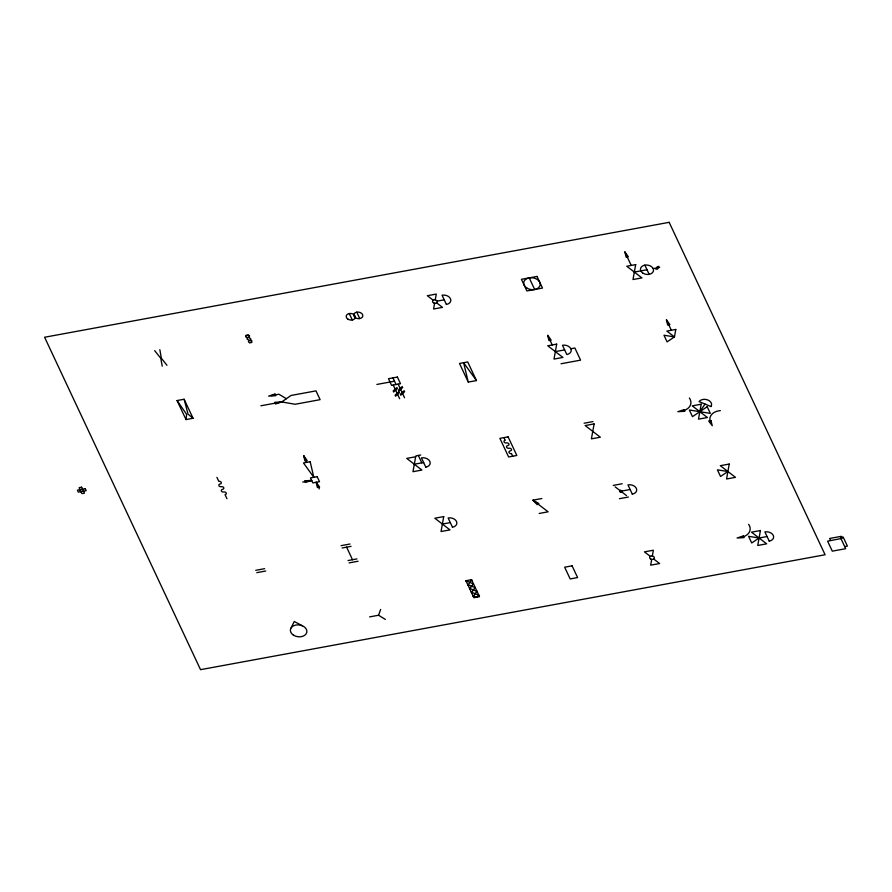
<?xml version="1.0" encoding="UTF-8"?>
<svg xmlns="http://www.w3.org/2000/svg" width="892" height="892" viewBox="0 0 892 892"><rect width="100%" height="100%" fill="white"/><g stroke="black" fill="none" stroke-linecap="round" stroke-linejoin="round"><path stroke-width="1.34" d="M186.004 419.575L186.64 414.39L177.073 400.541L184.131 399.248L193.051 418.27L186.004 419.575L177.073 400.541M434.627 303.213L433.59 309.011L442.51 307.372L436.623 302.845M435.229 299.868L436.277 294.07L427.346 295.72L433.233 300.236M651.717 559.373L650.669 565.171L659.601 563.532L653.713 559.005M652.32 556.028L653.357 550.23L644.437 551.869L650.324 556.396M369.623 616.885L378.543 615.246L380.661 609.437M656.01 269.473L657.393 266.507M657.449 269.206L658.831 266.24M291.093 627.89L294.237 621.49L302.41 625.805M699.83 411.68L705.026 404.076M466.215 581.35L466.761 580.581M467.977 585.119L471.634 579.912M469.75 588.876L473.396 583.669M471.511 592.634L475.157 587.427M473.273 596.402L476.919 591.184M477.187 597.094L478.681 594.953M393.093 391.064L397.029 387.44M393.562 392.067L397.498 388.444M398.323 390.105L402.247 386.481M398.791 391.097L402.716 387.474M395.045 395.234L398.98 391.61M395.513 396.226L399.449 392.603M400.274 394.264L404.21 390.64M400.742 395.267L404.678 391.644M281.749 401.946L291.015 395.468L316.002 390.874L320.117 399.661L295.14 404.266L281.749 401.946L274.669 402.348L275.45 404.009L281.749 401.946L260.899 405.782M759.081 537.999L751.722 542.972L748.6 536.315L759.081 537.999L767.064 536.527M249.002 336.73C248.11 338.458 253.016 338.358 249.805 340.209C255.725 340.789 247.53 344.223 248.511 341.157C250.975 339.584 244.464 339.707 248.076 337.745C240.807 336.262 251.945 333.775 249.191 336.685M311.654 480.409L305.354 482.472L304.573 480.799L311.654 480.409L302.734 482.048M245.98 335.325L248.288 334.901M437.158 301.128L444.238 299.835M249.526 342.885L251.834 342.461M634.335 272.071L647.001 269.741M653.212 268.603L659.723 267.399M271.436 395.602L278.895 394.231L286.377 398.713M376.892 384.441L394.487 381.207M555.337 351.604L564.647 349.898M570.858 348.75A6.612 4.716 8 0 1 566.81 354.525L562.473 345.271A6.612 4.716 8 0 1 570.858 348.75L574.883 348.014L580.581 360.145L561.035 363.746M468.255 382.077L476.462 380.572L467.72 361.951L459.514 363.468L468.255 382.077L463.617 362.709L476.462 380.572M584.093 423.232L593.013 421.593M415.928 455.89L420.756 454.998M414.312 464.219L423.622 462.513M541.868 498.528L532.948 500.167L537.207 504.638L538.857 503.523L532.948 500.167L548.112 511.818L539.192 513.469M613.25 485.393L622.17 483.754M442.387 524.05L450.293 522.601M620.832 491.224L630.131 489.507M341.056 545.659L349.976 544.02M342.149 547.989L351.069 546.339M619.483 498.684L628.414 497.045M255.703 570.322L264.623 568.683M256.796 572.653L265.716 571.003M348.036 560.555L356.967 558.905M349.129 562.885L358.06 561.235M465.925 580.725L471.533 579.7L479.495 596.67L473.886 597.707L465.925 580.725L473.518 583.937M844.724 546.595L847.4 546.105L843.163 537.062L840.487 537.564L845.672 548.692L832.292 551.156L827.609 541.176L842.293 538.311L841.357 536.315L829.638 538.467L830.575 540.463M470.887 579.811L471.757 580.179M467.72 584.55L475.28 587.694M469.482 588.319L477.053 591.463M471.244 592.076L478.814 595.22M473.005 595.834L476.384 597.239M378.543 615.246L385.344 619.405M615.146 486.854L626.519 495.595M193.051 418.27L188.034 414.133L184.131 399.248M154.673 350.623L160.794 358.316L162.21 366.166M166.949 365.296L161.352 358.216L159.846 349.664M624.902 251.957L628.358 256.74L626.128 257.152L624.902 251.957L631.224 265.426M666.447 319.849L669.903 324.632L667.673 325.045L666.447 319.849L671.33 330.263M547.733 335.381L551.189 340.164L548.959 340.577L547.733 335.381L552.226 344.959M303.693 455.689L307.149 460.473L304.919 460.885L303.693 455.689L306.815 462.335M316.169 482.282L319.626 487.065L317.396 487.478L316.169 482.282L319.291 488.928M644.838 265.114L649.175 274.368M529.235 277.869L534.687 289.51M620.442 490.388L621.222 492.05M503.991 437.615L505.24 440.269A1.895 1.36 8 0 0 504.08 441.93A1.895 1.36 8 0 0 506.489 442.934A1.895 1.36 8 0 1 508.897 443.926A1.895 1.36 8 0 1 507.738 445.587A1.895 1.36 8 0 0 506.578 447.249A1.895 1.36 8 0 0 508.986 448.252A1.895 1.36 8 0 1 511.395 449.245A1.895 1.36 8 0 1 510.224 450.906A1.895 1.36 8 0 0 509.064 452.567A1.895 1.36 8 0 0 511.473 453.571L512.722 456.225M398.167 384.14L404.555 397.765M392.926 377.885L396.048 384.53M393.227 385.043L399.627 398.679M356.755 312.155L359.777 318.6M418.337 455.444L421.816 462.848M349.24 313.538L352.273 319.972M346.609 547.164L352.507 559.73M216.923 477.332L218.819 481.368A1.895 1.36 8 0 1 221.227 482.371A1.895 1.36 8 0 1 220.068 484.022A1.895 1.36 8 0 0 218.908 485.683A1.895 1.36 8 0 0 221.316 486.686A1.895 1.36 8 0 1 223.725 487.69A1.895 1.36 8 0 1 222.565 489.34A1.895 1.36 8 0 0 221.394 491.001A1.895 1.36 8 0 0 223.803 492.005A1.895 1.36 8 0 1 226.211 493.008A1.895 1.36 8 0 1 225.052 494.659L226.947 498.695M79.89 489.686L80.815 491.648M710.712 422.596A13.157 9.399 8 0 1 720.357 410.61M689.371 397.999A13.157 9.399 8 0 1 682.023 410.911M748.633 524.318A13.157 9.399 8 0 1 741.285 537.229M415.661 456.749L412.974 471.69L421.894 470.051L406.741 458.399L415.661 456.749M443.725 516.591L441.038 531.52L449.969 529.881L434.805 518.23L443.725 516.591M556.686 344.134L553.999 359.075L562.919 357.436L547.755 345.784L556.686 344.134M594.105 423.912L591.418 438.853L600.338 437.214L585.185 425.562L594.105 423.912M635.684 264.601L632.997 279.542L641.917 277.903L626.764 266.251L635.684 264.601M675.79 329.449L674.452 336.908L667.082 341.881L663.971 335.236L674.452 336.908L666.87 331.088L675.79 329.449M701.179 404.221L698.492 419.151L707.412 417.512L692.248 405.86L701.179 404.221M729.243 464.052L726.556 478.993L735.476 477.343L720.323 465.691L729.243 464.052M760.43 530.528L757.743 545.469L766.663 543.83L751.51 532.178L760.43 530.528M707.189 406.719L692.471 416.653L689.349 410.008L710.311 413.364L707.189 406.719M727.894 471.522L720.535 476.484L717.413 469.839L727.894 471.522M274.97 394.052L268.67 396.115L275.751 395.713L274.97 394.052M684.108 409.629L677.808 411.691L684.889 411.29L684.108 409.629M743.359 535.947L737.06 538.01L744.14 537.608L743.359 535.947M710.913 420.545L708.694 420.991L712.273 425.729L710.913 420.545M669.167 222.331L44.6 337.254L200.533 669.669L825.089 554.746L669.167 222.331M537.04 276.431L521.43 279.308L526.882 290.948L542.492 288.071L537.04 276.431M397.397 377.06L388.466 378.699L391.588 385.355L400.508 383.705L397.397 377.06M81.64 487.199L79.12 487.668L81.908 493.611L84.428 493.153L81.64 487.199M85.253 488.704L77.381 490.154L78.295 492.116L86.167 490.667L85.253 488.704M310.16 461.722L303.47 462.948L313.828 477.298L310.16 461.722M508.094 436.857L499.888 438.362L508.618 456.983L516.825 455.466L508.094 436.857M317.173 476.685L310.483 477.911L312.824 482.895L319.514 481.669L317.173 476.685M572.095 565.829L564.658 567.201L570.166 578.941L577.603 577.57L572.095 565.829M710.946 406.54L699.094 401.612A6.612 4.716 8 0 1 707.88 399.995A6.612 4.716 8 0 1 710.946 406.54M769.238 541.154L764.901 531.911A6.612 4.716 8 0 1 773.275 535.39A6.612 4.716 8 0 1 769.238 541.154M632.305 494.135L627.968 484.88A6.612 4.716 8 0 1 636.342 488.37A6.612 4.716 8 0 1 632.305 494.135M446.401 304.462L442.064 295.207A6.612 4.716 8 0 1 450.449 298.686A6.612 4.716 8 0 1 446.401 304.462M425.796 467.14L421.448 457.886A6.612 4.716 8 0 1 429.832 461.365A6.612 4.716 8 0 1 425.796 467.14M452.467 527.228L448.13 517.973A6.612 4.716 8 0 1 456.503 521.452A6.612 4.716 8 0 1 452.467 527.228M293.39 635.104A8.307 5.932 8 0 0 306.792 632.383A8.307 5.932 8 0 0 295.72 625.069A8.307 5.932 8 0 0 293.39 635.104M347.936 319.169A4.605 3.289 8 0 0 355.295 317.519A4.605 3.289 8 0 0 349.04 313.571A4.605 3.289 8 0 0 347.936 319.169M355.451 317.786A4.605 3.289 8 0 0 362.799 316.136A4.605 3.289 8 0 0 356.544 312.2A4.605 3.289 8 0 0 355.451 317.786M433.434 302.756A2.375 1.695 8 0 0 437.258 301.975A2.375 1.695 8 0 0 434.103 299.89A2.375 1.695 8 0 0 433.434 302.756M526.715 287.949A8.307 5.932 8 0 0 540.117 285.217A8.307 5.932 8 0 0 529.045 277.903A8.307 5.932 8 0 0 526.715 287.949M620.107 491.838A1.182 0.847 8 0 0 622.003 491.414A1.182 0.847 8 0 0 620.386 490.399A1.182 0.847 8 0 0 620.107 491.838M650.513 558.916A2.375 1.695 8 0 0 654.349 558.136A2.375 1.695 8 0 0 651.182 556.05A2.375 1.695 8 0 0 650.513 558.916M642.831 273.13A6.612 4.716 8 0 0 653.49 270.956A6.612 4.716 8 0 0 644.682 265.147A6.612 4.716 8 0 0 642.831 273.13"/></g></svg>
